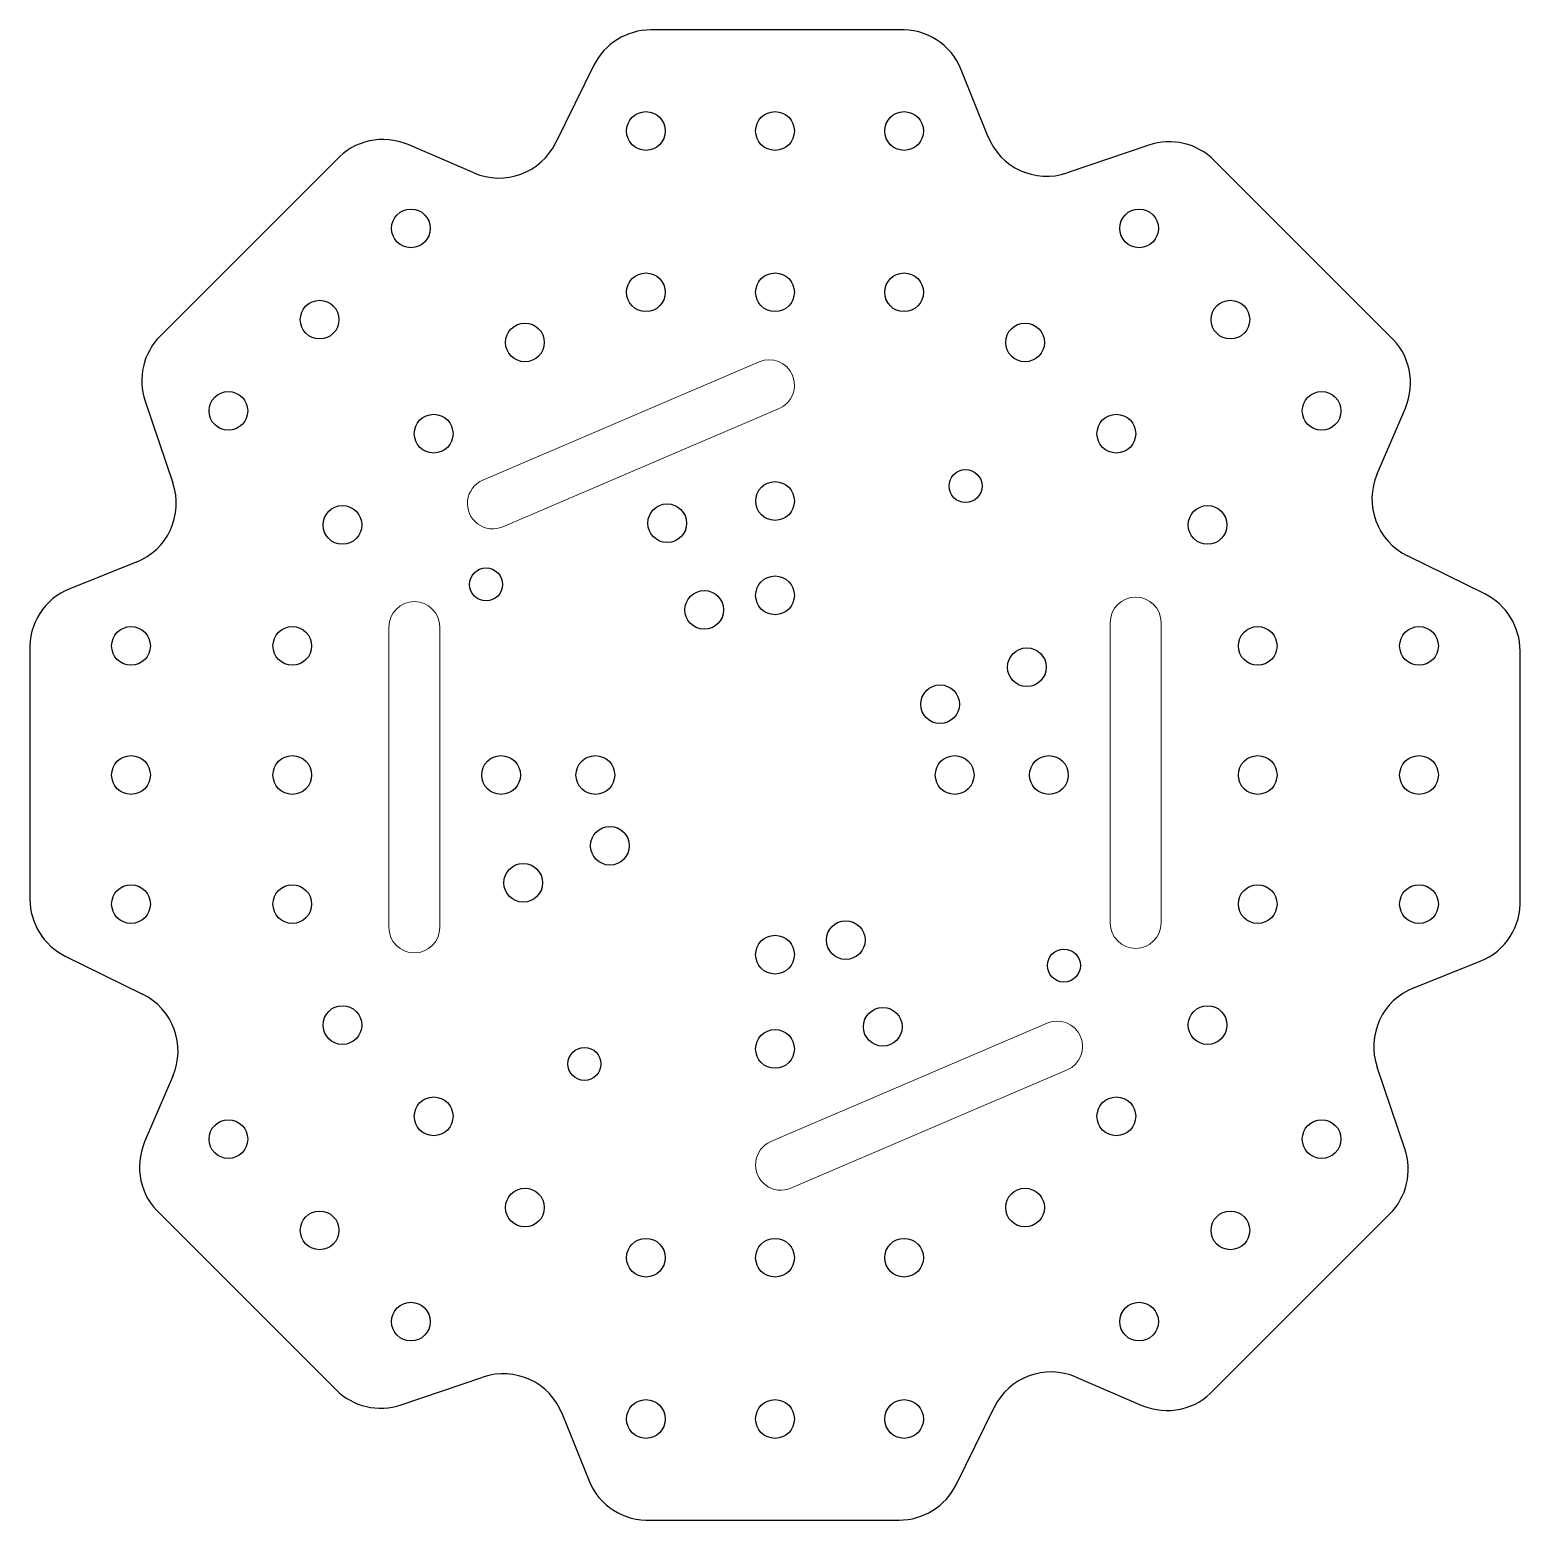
# Model space of a CAD drawing. Header units: inches. Extents: x -2.31 to 2.31, y -2.31 to 2.31.
import ezdxf

# ---------------------------------------------------------------- set-up
doc = ezdxf.new("R2010")
doc.units = ezdxf.units.IN
doc.header["$MEASUREMENT"] = 0

msp = doc.modelspace()

# ---------------------------------------------------------------- linework, layer by layer
at = {"color": 7, "linetype": 'Continuous'}
for p, q in [((0.3844, 2.3094), (-0.3845, 2.3094)), ((-0.5611, 2.1997), (-0.6793, 1.9601)), ((0.6596, 1.9797), (0.5772, 2.1859)), ((-0.9335, 1.8663), (-1.1375, 1.9538)), ((1.1587, 1.9522), (0.9056, 1.8664)), ((-1.3612, 1.9049), (-1.9049, 1.3611)), ((1.9049, 1.3612), (1.3611, 1.9049)), ((-1.9522, 1.1587), (-1.8664, 0.9056)), ((1.8663, 0.9335), (1.9538, 1.1375)), ((-1.9797, 0.6596), (-2.1859, 0.5772)), ((2.1997, 0.5611), (1.9601, 0.6793)), ((-2.3094, 0.3844), (-2.3094, -0.3845)), ((2.3094, -0.3844), (2.3094, 0.3845)), ((-2.1997, -0.5611), (-1.9601, -0.6793)), ((1.9797, -0.6596), (2.1859, -0.5772)), ((1.9522, -1.1587), (1.8664, -0.9056)), ((-1.8663, -0.9335), (-1.9538, -1.1375)), ((-1.9049, -1.3612), (-1.3611, -1.9049)), ((1.3612, -1.9049), (1.9049, -1.3611)), ((-1.1587, -1.9522), (-0.9056, -1.8664)), ((0.9335, -1.8663), (1.1375, -1.9538)), ((-0.6596, -1.9797), (-0.5772, -2.1859)), ((0.5611, -2.1997), (0.6793, -1.9601)), ((-0.3844, -2.3094), (0.3845, -2.3094))]:
    msp.add_line(p, q, dxfattribs=at)
at = {"color": 7, "linetype": 'Continuous', "lineweight": 15}
for p, q in [((0.3844, 2.3094), (-0.3845, 2.3094)), ((-0.5611, 2.1997), (-0.6793, 1.9601)), ((0.6596, 1.9797), (0.5772, 2.1859)), ((-0.9335, 1.8663), (-1.1375, 1.9538)), ((1.1587, 1.9522), (0.9056, 1.8664)), ((-1.3612, 1.9049), (-1.9049, 1.3611)), ((1.9049, 1.3612), (1.3611, 1.9049)), ((-0.0493, 1.2806), (-0.9056, 0.914)), ((-1.9522, 1.1587), (-1.8664, 0.9056)), ((-0.8436, 0.7692), (0.0127, 1.1359)), ((1.8663, 0.9335), (1.9538, 1.1375)), ((-1.9797, 0.6596), (-2.1859, 0.5772)), ((2.1997, 0.5611), (1.9601, 0.6793)), ((1.0392, 0.4727), (1.0392, -0.4588)), ((1.1967, -0.4588), (1.1967, 0.4727)), ((-1.1967, 0.4588), (-1.1967, -0.4727)), ((-1.0392, -0.4727), (-1.0392, 0.4588)), ((-2.3094, 0.3844), (-2.3094, -0.3845)), ((2.3094, -0.3844), (2.3094, 0.3845)), ((-2.1997, -0.5611), (-1.9601, -0.6793)), ((1.9797, -0.6596), (2.1859, -0.5772)), ((0.8436, -0.7692), (-0.0127, -1.1359)), ((0.0493, -1.2806), (0.9056, -0.914)), ((1.9522, -1.1587), (1.8664, -0.9056)), ((-1.8663, -0.9335), (-1.9538, -1.1375)), ((-1.9049, -1.3612), (-1.3611, -1.9049)), ((1.3612, -1.9049), (1.9049, -1.3611)), ((-1.1587, -1.9522), (-0.9056, -1.8664)), ((0.9335, -1.8663), (1.1375, -1.9538)), ((-0.6596, -1.9797), (-0.5772, -2.1859)), ((0.5611, -2.1997), (0.6793, -1.9601)), ((-0.3844, -2.3094), (0.3845, -2.3094))]:
    msp.add_line(p, q, dxfattribs=at)
at = {"color": 7, "linetype": 'Continuous'}
for centre, radius in [((-0.4, 1.9961), 0.06), ((0, 1.9961), 0.06), ((0.4, 1.9961), 0.06), ((-1.1286, 1.6943), 0.06), ((1.1286, 1.6943), 0.06), ((-0.4, 1.4961), 0.06), ((0, 1.4961), 0.06), ((0.4, 1.4961), 0.06), ((-1.4114, 1.4114), 0.06), ((1.4114, 1.4114), 0.06), ((-0.775, 1.3407), 0.06), ((0.775, 1.3407), 0.06), ((-1.6943, 1.1286), 0.06), ((1.6943, 1.1286), 0.06), ((-1.0579, 1.0579), 0.06), ((1.0579, 1.0579), 0.06), ((0.5906, 0.8956), 0.0511), ((0.0001, 0.8492), 0.06), ((-1.3407, 0.775), 0.06), ((-0.3342, 0.7805), 0.06), ((1.3407, 0.775), 0.06), ((-0.8956, 0.5906), 0.0511), ((0, 0.5568), 0.06), ((-0.2192, 0.5118), 0.06), ((-1.9961, 0.4), 0.06), ((-1.4961, 0.4), 0.06), ((1.4961, 0.4), 0.06), ((1.9961, 0.4), 0.06), ((0.7806, 0.3342), 0.06), ((0.5118, 0.2192), 0.06), ((-1.9961, 0), 0.06), ((-1.4961, 0), 0.06), ((-0.8491, 0), 0.06), ((-0.5568, 0), 0.06), ((0.5568, 0), 0.06), ((0.8491, 0), 0.06), ((1.4961, 0), 0.06), ((1.9961, 0), 0.06), ((-0.5118, -0.2192), 0.06), ((-0.7805, -0.3342), 0.06), ((-1.9961, -0.4), 0.06), ((-1.4961, -0.4), 0.06), ((1.4961, -0.4), 0.06), ((1.9961, -0.4), 0.06), ((0.2192, -0.5118), 0.06), ((0, -0.5568), 0.06), ((0.8956, -0.5906), 0.0511), ((-1.3407, -0.775), 0.06), ((0.3342, -0.7805), 0.06), ((1.3407, -0.775), 0.06), ((0, -0.8491), 0.06), ((-0.5906, -0.8956), 0.0511), ((-1.0579, -1.0579), 0.06), ((1.0579, -1.0579), 0.06), ((-1.6943, -1.1286), 0.06), ((1.6943, -1.1286), 0.06), ((-0.775, -1.3407), 0.06), ((0.775, -1.3407), 0.06), ((-1.4114, -1.4114), 0.06), ((1.4114, -1.4114), 0.06), ((-0.4, -1.4961), 0.06), ((0, -1.4961), 0.06), ((0.4, -1.4961), 0.06), ((-1.1286, -1.6943), 0.06), ((1.1286, -1.6943), 0.06), ((-0.4, -1.9961), 0.06), ((0, -1.9961), 0.06), ((0.4, -1.9961), 0.06)]:
    msp.add_circle(centre, radius, dxfattribs=at)
at = {"color": 7, "linetype": 'Continuous', "lineweight": 15}
for centre, radius in [((-0.4, 1.9961), 0.06), ((0, 1.9961), 0.06), ((0.4, 1.9961), 0.06), ((-1.1286, 1.6943), 0.06), ((1.1286, 1.6943), 0.06), ((-0.4, 1.4961), 0.06), ((0, 1.4961), 0.06), ((0.4, 1.4961), 0.06), ((-1.4114, 1.4114), 0.06), ((1.4114, 1.4114), 0.06), ((-0.775, 1.3407), 0.06), ((0.775, 1.3407), 0.06), ((-1.6943, 1.1286), 0.06), ((1.6943, 1.1286), 0.06), ((-1.0579, 1.0579), 0.06), ((1.0579, 1.0579), 0.06), ((0.5906, 0.8956), 0.0511), ((0.0001, 0.8492), 0.06), ((-1.3407, 0.775), 0.06), ((-0.3342, 0.7805), 0.06), ((1.3407, 0.775), 0.06), ((-0.8956, 0.5906), 0.0511), ((0, 0.5568), 0.06), ((-0.2192, 0.5118), 0.06), ((-1.9961, 0.4), 0.06), ((-1.4961, 0.4), 0.06), ((1.4961, 0.4), 0.06), ((1.9961, 0.4), 0.06), ((0.7806, 0.3342), 0.06), ((0.5118, 0.2192), 0.06), ((-1.9961, 0), 0.06), ((-1.4961, 0), 0.06), ((-0.8491, 0), 0.06), ((-0.5568, 0), 0.06), ((0.5568, 0), 0.06), ((0.8491, 0), 0.06), ((1.4961, 0), 0.06), ((1.9961, 0), 0.06), ((-0.5118, -0.2192), 0.06), ((-0.7805, -0.3342), 0.06), ((-1.9961, -0.4), 0.06), ((-1.4961, -0.4), 0.06), ((1.4961, -0.4), 0.06), ((1.9961, -0.4), 0.06), ((0.2192, -0.5118), 0.06), ((0, -0.5568), 0.06), ((0.8956, -0.5906), 0.0511), ((-1.3407, -0.775), 0.06), ((0.3342, -0.7805), 0.06), ((1.3407, -0.775), 0.06), ((0, -0.8491), 0.06), ((-0.5906, -0.8956), 0.0511), ((-1.0579, -1.0579), 0.06), ((1.0579, -1.0579), 0.06), ((-1.6943, -1.1286), 0.06), ((1.6943, -1.1286), 0.06), ((-0.775, -1.3407), 0.06), ((0.775, -1.3407), 0.06), ((-1.4114, -1.4114), 0.06), ((1.4114, -1.4114), 0.06), ((-0.4, -1.4961), 0.06), ((0, -1.4961), 0.06), ((0.4, -1.4961), 0.06), ((-1.1286, -1.6943), 0.06), ((1.1286, -1.6943), 0.06), ((-0.4, -1.9961), 0.06), ((0, -1.9961), 0.06), ((0.4, -1.9961), 0.06)]:
    msp.add_circle(centre, radius, dxfattribs=at)
at = {"color": 7, "linetype": 'Continuous'}
for centre, start, end in [((0.3944, 2.1129), 21.7821, 92.9136), ((-0.3845, 2.1126), 90, 153.7331), ((-1.2151, 1.7729), 66.7821, 137.9136), ((-0.8559, 2.0472), 246.7821, 333.7331), ((0.8424, 2.0528), 201.7821, 288.7331), ((1.2219, 1.7658), 45, 108.7331), ((-1.7658, 1.2219), 135, 198.7331), ((1.7729, 1.2151), 336.7821, 47.9136), ((2.0472, 0.8559), 156.7821, 243.7331), ((-2.0528, 0.8424), 291.7821, 18.7331), ((-2.1129, 0.3944), 111.7821, 182.9136), ((2.1126, 0.3845), 360, 63.7331), ((-2.1126, -0.3845), 180, 243.7331), ((2.1129, -0.3944), 291.7821, 2.9136), ((-2.0472, -0.8559), 336.7821, 63.7331), ((2.0528, -0.8424), 111.7821, 198.7331), ((-1.7729, -1.2151), 156.7821, 227.9136), ((1.7658, -1.2219), 315, 18.7331), ((-0.8424, -2.0528), 21.7821, 108.7331), ((0.8559, -2.0472), 66.7821, 153.7331), ((-1.2219, -1.7658), 225, 288.7331), ((1.2151, -1.7729), 246.7821, 317.9136), ((-0.3944, -2.1129), 201.7821, 272.9136), ((0.3845, -2.1126), 270, 333.7331)]:
    msp.add_arc(centre, 0.1969, start, end, dxfattribs=at)
at = {"color": 7, "linetype": 'Continuous', "lineweight": 15}
for centre, radius, start, end in [((0.3944, 2.1129), 0.1969, 21.7821, 92.9136), ((-0.3845, 2.1126), 0.1969, 90, 153.7331), ((-1.2151, 1.7729), 0.1969, 66.7821, 137.9136), ((-0.8559, 2.0472), 0.1969, 246.7821, 333.7331), ((0.8424, 2.0528), 0.1969, 201.7821, 288.7331), ((1.2219, 1.7658), 0.1969, 45, 108.7331), ((-1.7658, 1.2219), 0.1969, 135, 198.7331), ((1.7729, 1.2151), 0.1969, 336.7821, 47.9136), ((-0.0183, 1.2083), 0.0787, 293.18, 113.18), ((2.0472, 0.8559), 0.1969, 156.7821, 243.7331), ((-2.0528, 0.8424), 0.1969, 291.7821, 18.7331), ((-0.8746, 0.8416), 0.0787, 113.18, 293.18), ((-2.1129, 0.3944), 0.1969, 111.7821, 182.9136), ((2.1126, 0.3845), 0.1969, 360, 63.7331), ((-1.1179, 0.4588), 0.0787, 0, 180), ((1.1179, 0.4727), 0.0787, 360, 180), ((-2.1126, -0.3845), 0.1969, 180, 243.7331), ((2.1129, -0.3944), 0.1969, 291.7821, 2.9136), ((1.1179, -0.4588), 0.0787, 180, 0), ((-1.1179, -0.4727), 0.0787, 180, 0), ((-2.0472, -0.8559), 0.1969, 336.7821, 63.7331), ((2.0528, -0.8424), 0.1969, 111.7821, 198.7331), ((0.8746, -0.8416), 0.0787, 293.18, 113.18), ((-1.7729, -1.2151), 0.1969, 156.7821, 227.9136), ((0.0183, -1.2083), 0.0787, 113.18, 293.18), ((1.7658, -1.2219), 0.1969, 315, 18.7331), ((-0.8424, -2.0528), 0.1969, 21.7821, 108.7331), ((0.8559, -2.0472), 0.1969, 66.7821, 153.7331), ((-1.2219, -1.7658), 0.1969, 225, 288.7331), ((1.2151, -1.7729), 0.1969, 246.7821, 317.9136), ((-0.3944, -2.1129), 0.1969, 201.7821, 272.9136), ((0.3845, -2.1126), 0.1969, 270, 333.7331)]:
    msp.add_arc(centre, radius, start, end, dxfattribs=at)

doc.saveas('drawing.dxf')
